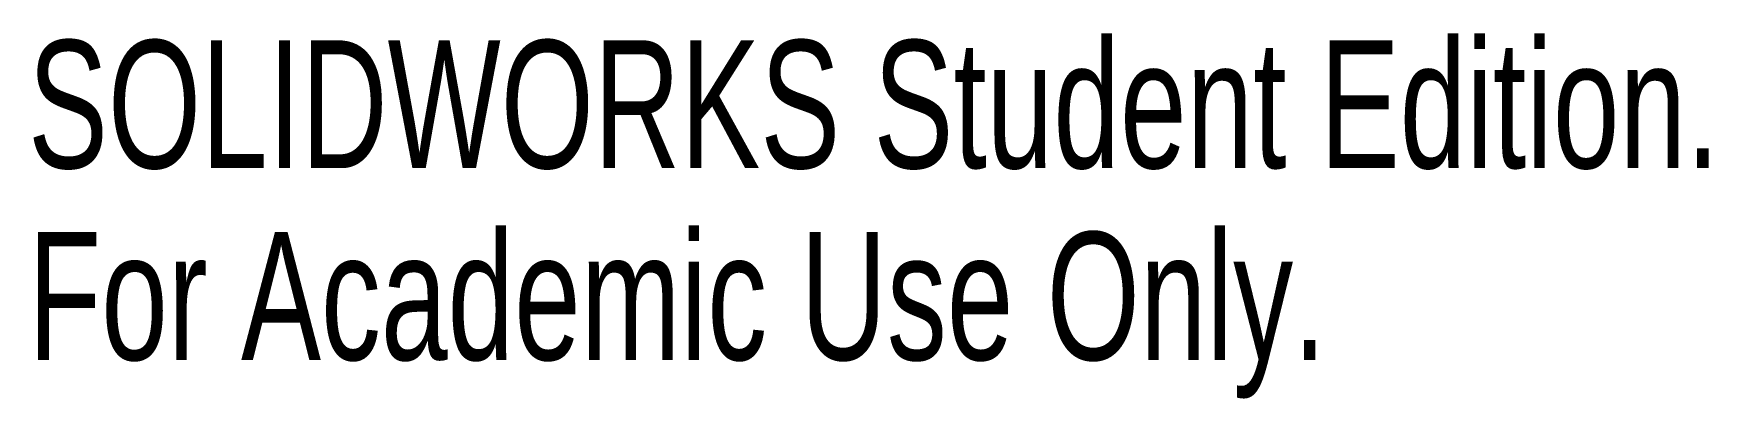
# Paper-space layout 'Sheet1' of a CAD drawing. Header units: inches. Extents: x 0.03 to 7.72, y -0.01 to 1.67.
import ezdxf

# ---------------------------------------------------------------- set-up
doc = ezdxf.new("R2010")
doc.units = ezdxf.units.IN
doc.header["$MEASUREMENT"] = 0
doc.styles.add('SLDTEXTSTYLE1', font='TXT', dxfattribs={"width": 0.7})

psp = doc.layouts.new('Sheet1')

# ---------------------------------------------------------------- texts
at = {"color": 7, "linetype": 'Continuous', "char_height": 0.5882, "attachment_point": 1, "style": 'SLDTEXTSTYLE1'}
for s, insert in [('SOLIDWORKS Student Edition.', (0, 1.6405)), ('For Academic Use Only.', (0, 0.7582))]:
    psp.add_mtext(s, dxfattribs=dict(at, insert=insert))

doc.saveas('drawing.dxf')
